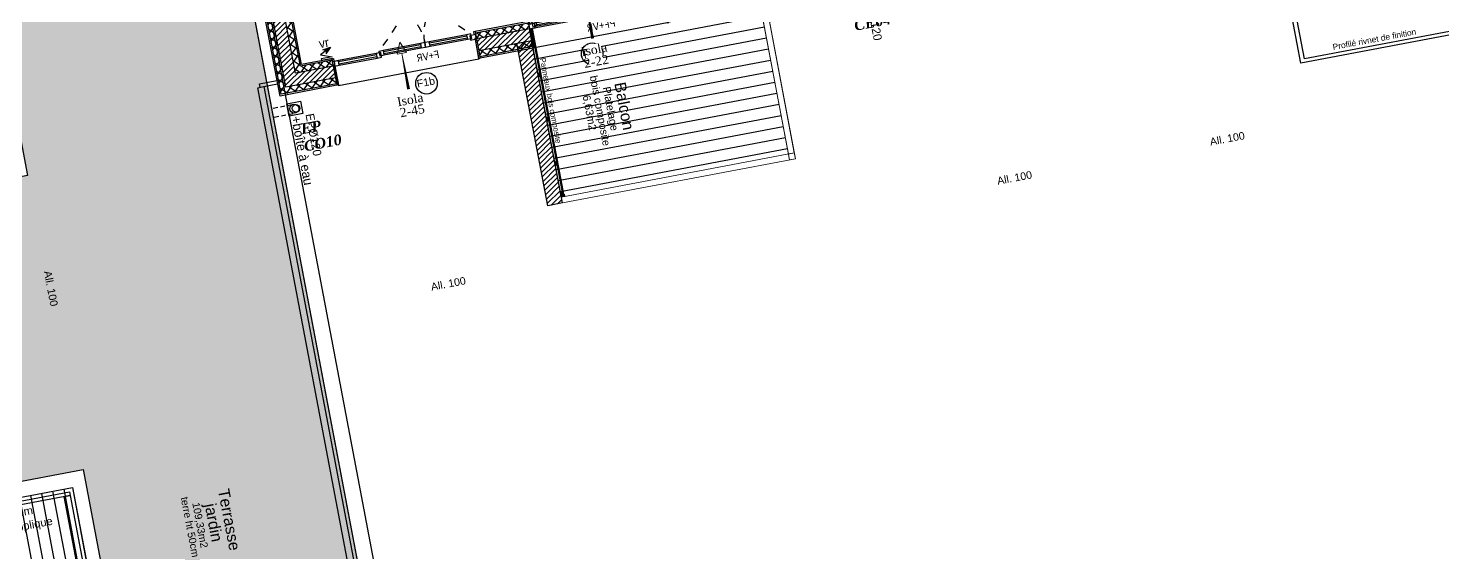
# Model space of a CAD drawing. Header units: centimetres. Extents: x 197412 to 267601, y -375791 to -305433.
# Drawn here: x 230265 to 249099, y -352221 to -345236 of the extents above; entities that cross this region are included whole.
import ezdxf

# ---------------------------------------------------------------- set-up
doc = ezdxf.new("R2010")
doc.units = ezdxf.units.CM
for name, pattern in [('Style de ligne -1', [0.41664, 0.20828, -0.20836]), ('Style de ligne -16', [0.192476, 0.123031, -0.069444]), ('Style de ligne -2', [0.694425, 0.48607, -0.208355])]:
    doc.linetypes.add(name, pattern=pattern)
for name, color, linetype in [('3-BAT C-Niveau 0', 250, 'Continuous'), ('prlm-EAU-EPEXT', 145, 'Continuous'), ('prlm-VMC', 62, 'Continuous')]:
    doc.layers.add(name, color=color, linetype=linetype)
doc.layers.add('prlm-ELEC-CFO', color=1, linetype='Continuous', lineweight=25)
doc.styles.add('Futura Book', font='')
doc.styles.add('Futura Std Book', font='')
doc.styles.add('Geneva', font='arial.ttf')
doc.styles.add('Helvetica', font='arial.ttf')
doc.styles.add('Lucida Grande', font='')
doc.styles.add('prlm-eau-ep', font='timesbi.ttf', dxfattribs={"height": 18})
doc.styles.add('prlm-elec-cfo', font='comic.ttf', dxfattribs={"height": 12})
doc.styles.add('prlm-vmc', font='pala.ttf', dxfattribs={"height": 14})
doc.styles.get('Futura Book').set_extended_font_data('Futura Book')
doc.styles.get('Futura Std Book').set_extended_font_data('Futura Std Book')
doc.styles.get('Lucida Grande').set_extended_font_data('Lucida Grande')
pattern_1 = [(45, (82627.55, 127994.637), (-31.2347524, 39.0434405), [])]
pattern_2 = [(235.723595, (82441.66, 127994.64), (66.106423, -45.054865), []), (325.723595, (82441.66, 127994.64), (-45.054865, -66.106423), [])]
pattern_3 = [(45, (0, 0), (0, -1), [])]

# ---------------------------------------------------------------- blocks, each defined once
blk = doc.blocks.new('Groupe-183-1')
at = {"linetype": 'Continuous'}
for p, q in [((15759.7, -47306.8), (15457.3, -47364.1)), ((15762.5, -47321.6), (15460.1, -47378.8)), ((15765.3, -47336.3), (15462.9, -47393.5)), ((15768, -47351), (15465.7, -47408.3)), ((15770.8, -47365.8), (15468.5, -47423)), ((15773.6, -47380.5), (15471.3, -47437.8)), ((15776.4, -47395.2), (15474.1, -47452.5)), ((15779.2, -47410), (15476.9, -47467.2)), ((15782, -47424.7), (15479.7, -47482)), ((15784.8, -47439.5), (15482.5, -47496.7)), ((15787.6, -47454.2), (15485.3, -47511.4)), ((15790.4, -47468.9), (15488, -47526.2)), ((15793.2, -47483.7), (15490.8, -47540.9))]:
    blk.add_line(p, q, dxfattribs=at)
at = {"linetype": 'Continuous', "flags": 128}
blk.add_lwpolyline([(15628.2, -47290), (15633.1, -47315.7), (15456.3, -47349.2), (15451.4, -47323.5)], close=True, dxfattribs=at)
at = {"linetype": 'Continuous', "lineweight": 18, "flags": 128}
for points in [[(15454.6, -47349.3), (15764.7, -47290.6), (15803.8, -47496.8), (15493.6, -47555.6)], [(15794.5, -47490.5), (15756.9, -47292.1), (15764.7, -47290.6), (15802.3, -47489.1)], [(15757.7, -47296.4), (15765.6, -47294.9), (15803.8, -47496.9), (15796, -47498.4)], [(15492.1, -47547.8), (15802.3, -47489.1), (15803.8, -47496.9), (15493.6, -47555.7)]]:
    blk.add_lwpolyline(points, close=True, dxfattribs=at)
blk = doc.blocks.new('FENETRE TYPE 1')
at = {"linetype": 'Style de ligne -1', "ltscale": 50.8}
for p, q in [((48.2, 60.2), (4, 16)), ((84.7, 60), (128.7, 16))]:
    blk.add_line(p, q, dxfattribs=at)
at = {"linetype": 'Continuous'}
blk.add_line((0, 16), (0, 14), dxfattribs=at)
at = {"linetype": 'Continuous', "lineweight": 25, "flags": 128}
for points in [[(-2, 18), (0, 18), (0, 14)], [(0, 8), (0, -18), (-2, -18)], [(192, 18), (190, 18), (190, 14)], [(190, 7.7), (190, -18), (192, -18)]]:
    blk.add_lwpolyline(points, dxfattribs=at)
at = {"linetype": 'Continuous', "flags": 128}
for points in [[(-2, 14), (6, 14), (6, 8), (-2, 8)], [(4, 16), (10, 16), (10, 10), (4, 10)], [(10, 16), (60.5, 16), (60.5, 14.5), (10, 14.5)], [(10, 11.5), (60.5, 11.5), (60.5, 10), (10, 10)], [(60.5, 16), (66.5, 16), (66.5, 10), (60.5, 10)], [(66.5, 16), (72.5, 16), (72.5, 10), (66.5, 10)], [(72.5, 16), (123, 16), (123, 14.5), (72.5, 14.5)], [(72.5, 11.5), (123, 11.5), (123, 10), (72.5, 10)], [(122.7, 16), (128.7, 16), (128.7, 10), (122.7, 10)], [(126.7, 14), (132.7, 14), (132.7, 7.7), (126.7, 7.7)], [(132.7, 14), (184, 14), (184, 12.5), (132.7, 12.5)], [(132.7, 9.2), (184, 9.2), (184, 7.7), (132.7, 7.7)], [(184, 14), (192.3, 14), (192.3, 7.7), (184, 7.7)], [(184, 13.7), (190, 13.7), (190, 7.7), (184, 7.7)]]:
    blk.add_lwpolyline(points, close=True, dxfattribs=at)
blk.add_lwpolyline([(0, 10), (0, -19), (190, -19), (190, 10)], dxfattribs=at)
at = {"linetype": 'Style de ligne -1', "ltscale": 50.8}
for centre, radius, start, end in [((4, 16), 62.5, 360, 45), ((128.7, 16), 62.2, 136.6392, 180)]:
    blk.add_arc(centre, radius, start, end, dxfattribs=at)
at = {"insert": (50.4, 2.8), "char_height": 10.16, "attachment_point": 1, "line_spacing_factor": 0.978845, "style": 'Lucida Grande'}
blk.add_mtext('F+VR ', dxfattribs=at)
blk = doc.blocks.new('PORTE FENETRE TYPE 2')
at = {"linetype": 'Style de ligne -2', "ltscale": 50.8}
for p, q in [((6.1, 105), (6.1, 16)), ((180, 16), (180, 105))]:
    blk.add_line(p, q, dxfattribs=at)
at = {"linetype": 'Continuous', "lineweight": 25, "flags": 128}
for points in [[(1, 18), (3, 18), (3, 14)], [(3, 8), (3, -18), (1, -18)], [(184.7, 18), (183, 18), (183, 14)], [(183, 8), (183, -18), (184.7, -18)]]:
    blk.add_lwpolyline(points, dxfattribs=at)
at = {"linetype": 'Continuous', "flags": 128}
for points in [[(1, 14), (9, 14), (9, 8), (1, 8)], [(6, 16), (12, 16), (12, 10), (6, 10)], [(11, 16), (87, 16), (87, 14.5), (11, 14.5)], [(11, 11.5), (87, 11.5), (87, 10), (11, 10)], [(87, 16), (93, 16), (93, 10), (87, 10)], [(93, 16), (99, 16), (99, 10), (93, 10)], [(99, 16), (176, 16), (176, 14.5), (99, 14.5)], [(99, 11.5), (176, 11.5), (176, 10), (99, 10)], [(174, 16), (180, 16), (180, 10), (174, 10)], [(177, 14), (184.7, 14), (184.7, 8), (177, 8)]]:
    blk.add_lwpolyline(points, close=True, dxfattribs=at)
at = {"linetype": 'Style de ligne -2', "ltscale": 50.8}
for centre, start, end in [((4, 16), 0, 88.4219), ((182, 16), 91.2873, 180)]:
    blk.add_arc(centre, 89, start, end, dxfattribs=at)
at = {"insert": (70.7, 0), "char_height": 10.16, "attachment_point": 1, "line_spacing_factor": 0.978845, "style": 'Lucida Grande'}
blk.add_mtext('PF+VR ', dxfattribs=at)
blk = doc.blocks.new('Groupe-288-1')
at = {"linetype": 'Continuous'}
blk.add_circle((15312.6, -47396.3), 14.4, dxfattribs=at)
at = {"insert": (15298.8, -47392.2), "char_height": 10.09, "attachment_point": 1, "rotation": 10.7236, "line_spacing_factor": 0.834288, "style": 'Helvetica'}
blk.add_mtext('F1b', dxfattribs=at)
blk = doc.blocks.new('Groupe-331-1')
at = {"linetype": 'Continuous', "flags": 128}
blk.add_lwpolyline([(15129.9, -47440), (15126.8, -47423.5), (15144.6, -47420.2), (15147.7, -47436.6)], close=True, dxfattribs=at)
at = {"linetype": 'Continuous'}
blk.add_circle((15136.4, -47430.2), 6, dxfattribs=at)
blk = doc.blocks.new('Groupe-332-1')
at = {"linetype": 'Style de ligne -16', "ltscale": 50.8}
for p, q in [((15108.4, -47429.4), (15135.6, -47424.2)), ((15109.7, -47441.4), (15137.8, -47436))]:
    blk.add_line(p, q, dxfattribs=at)
blk.add_blockref('Groupe-331-1', (0, 0))
at = {"insert": (15162.5, -47435.6), "char_height": 11.327, "attachment_point": 1, "rotation": 280.7236, "line_spacing_factor": 0.962448, "style": 'Futura Std Book'}
blk.add_mtext('EPØ120\\P{\\H1.102x;+boîte à eau}', dxfattribs=at)
blk = doc.blocks.new('Groupe-367-1')
at = {"linetype": 'Continuous'}
blk.add_open_spline([(15897.7, -47268.8), (15896.5, -47269.8), (15895.5, -47272.9), (15896.1, -47276), (15898.2, -47278.4), (15901.3, -47279.4), (15904.4, -47278.8), (15906.8, -47276.6), (15907.8, -47273.6), (15907.2, -47270.5), (15905, -47268.1), (15902, -47267.1), (15898.9, -47267.7), (15897.7, -47268.8)], degree=2, dxfattribs=at)
blk = doc.blocks.new('Groupe-368-1')
blk.add_blockref('Groupe-367-1', (0, 0))
at = {"insert": (15908.8, -47281.8), "char_height": 11.33, "attachment_point": 1, "rotation": 280.7236, "line_spacing_factor": 0.962448, "style": 'Futura Std Book'}
blk.add_mtext('EPØ120', dxfattribs=at)
blk = doc.blocks.new('Groupe-407-1')
at = {"linetype": 'Continuous'}
blk.add_circle((15533.2, -47357), 14.4, dxfattribs=at)
at = {"insert": (15520.8, -47353.3), "char_height": 10.09, "attachment_point": 1, "rotation": 10.7236, "line_spacing_factor": 0.834288, "style": 'Helvetica'}
blk.add_mtext('F3a', dxfattribs=at)
blk = doc.blocks.new('Groupe-421-1')
at = {"linetype": 'Continuous'}
h = blk.add_hatch(dxfattribs=at)
h.set_pattern_fill('BOIS 45', color=256, style=0, pattern_type=2)
h.set_pattern_definition(pattern_3)
h.paths.add_polyline_path([(15450.7, -47328.9), (15449.7, -47323.9), (15452.4, -47323.4), (15453.3, -47328.4)])
h = blk.add_hatch(dxfattribs=at)
h.set_pattern_fill('BOIS 45', color=256, style=0, pattern_type=2)
h.set_pattern_definition(pattern_3)
h.paths.add_polyline_path([(15461.8, -47387.8), (15460.9, -47382.9), (15463.6, -47382.4), (15464.5, -47387.3)])
h = blk.add_hatch(dxfattribs=at)
h.set_pattern_fill('BOIS 45', color=256, style=0, pattern_type=2)
h.set_pattern_definition(pattern_3)
h.paths.add_polyline_path([(15473, -47446.8), (15472.1, -47441.8), (15474.7, -47441.3), (15475.6, -47446.3)])
h = blk.add_hatch(dxfattribs=at)
h.set_pattern_fill('BOIS 45', color=256, style=0, pattern_type=2)
h.set_pattern_definition(pattern_3)
h.paths.add_polyline_path([(15484.2, -47505.7), (15483.2, -47500.8), (15485.9, -47500.3), (15486.8, -47505.2)])
h = blk.add_hatch(dxfattribs=at)
h.set_pattern_fill('BOIS 45', color=256, style=0, pattern_type=2)
h.set_pattern_definition(pattern_3)
h.paths.add_polyline_path([(15491.9, -47546.7), (15491, -47541.7), (15493.6, -47541.2), (15494.6, -47546.2)])
at = {"linetype": 'Continuous', "flags": 128}
for points in [[(15452.4, -47323.4), (15494.6, -47546.2), (15491.9, -47546.7), (15449.7, -47323.9)], [(15450.7, -47328.9), (15449.7, -47323.9), (15452.4, -47323.4), (15453.3, -47328.4)], [(15452.4, -47323.4), (15453.4, -47323.3), (15495.5, -47546), (15494.6, -47546.2)], [(15461.8, -47387.8), (15460.9, -47382.9), (15463.6, -47382.4), (15464.5, -47387.3)], [(15473, -47446.8), (15472.1, -47441.8), (15474.7, -47441.3), (15475.6, -47446.3)], [(15484.2, -47505.7), (15483.2, -47500.8), (15485.9, -47500.3), (15486.8, -47505.2)], [(15491.9, -47546.7), (15491, -47541.7), (15493.6, -47541.2), (15494.6, -47546.2)]]:
    blk.add_lwpolyline(points, close=True, dxfattribs=at)
blk = doc.blocks.new('xi.VR')
at = {"layer": 'prlm-ELEC-CFO', "lineweight": 5}
blk.add_hatch(color=0, dxfattribs=at).paths.add_polyline_path([(-3, 6), (-0.1, 3.7), (0, 0), (7.5, 7.5)])
at = {"layer": 'prlm-ELEC-CFO', "color": 0}
for points in [[(1, 4.2), (-7.5, 0), (7.5, -5.5), (-7.5, -5.5), (-7.5, -7.5), (7.5, -7.5)], [(-3, 6), (7.5, 7.5), (0, 0)]]:
    blk.add_lwpolyline(points, dxfattribs=at)
blk = doc.blocks.new('xi.EA')
at = {"layer": 'prlm-VMC', "color": 0, "linetype": 'ByBlock', "lineweight": 5, "flags": 128}
blk.add_lwpolyline([(-6.2, -15), (6.2, -15), (0, 0)], close=True, dxfattribs=at)
at = {"layer": 'prlm-VMC', "color": 0, "linetype": 'ByBlock', "lineweight": -2, "flags": 128}
blk.add_lwpolyline([(0, -15, 1, 4, 0), (0, -63.6, 1, 1, 0)], format="xyseb", dxfattribs=at)
at = {"layer": 'prlm-VMC', "color": 0, "linetype": 'ByBlock', "lineweight": 5}
blk.add_solid([(0, 0), (6.2, -15), (-6.2, -15), (0, 0)], dxfattribs=at)
blk = doc.blocks.new('xi.epext')
at = {"layer": 'prlm-EAU-EPEXT', "color": 0, "linetype": 'ByBlock', "lineweight": -2}
blk.add_circle((0, 0), 5, dxfattribs=at)
blk = doc.blocks.new('Groupe-57-1')
at = {"linetype": 'Continuous'}
for p, q in [((14852.4, -48458.9), (14756.2, -47950.8)), ((14867.1, -48456.1), (14770.9, -47948)), ((14881.9, -48453.3), (14785.7, -47945.3)), ((14896.6, -48450.5), (14800.4, -47942.5)), ((14911.3, -48447.7), (14815.1, -47939.7)), ((14926.1, -48444.9), (14829.9, -47936.9)), ((14749.2, -48478.4), (14653, -47970.4)), ((14764, -48475.6), (14667.7, -47967.6)), ((14778.7, -48472.8), (14682.5, -47964.8)), ((14793.4, -48470), (14697.2, -47962)), ((14808.2, -48467.3), (14712, -47959.2)), ((14822.9, -48464.5), (14726.7, -47956.4)), ((14837.6, -48461.7), (14741.4, -47953.6)), ((14705, -48486.8), (14608.8, -47978.8)), ((14719.7, -48484), (14623.5, -47976)), ((14734.5, -48481.2), (14638.3, -47973.2))]:
    blk.add_line(p, q, dxfattribs=at)
at = {"linetype": 'Continuous', "lineweight": 18, "flags": 128}
blk.add_lwpolyline([(14690.3, -48489.6), (14935.9, -48443.1), (14841.2, -47934.7), (14594, -47981.3), (14590.2, -47961), (14855.4, -47910.7), (14959.4, -48459.9), (14694.2, -48510.1)], close=True, dxfattribs=at)
at = {"linetype": 'Continuous', "flags": 128}
for points in [[(14841.2, -47934.7), (14937.4, -48442.8), (14690.3, -48489.6), (14594.1, -47981.5)], [(14575.1, -48021.3), (14600.7, -48016.4), (14618.3, -48109.8), (14592.8, -48114.6)], [(14611.8, -48215.1), (14637.4, -48210.3), (14687.6, -48475.6), (14662.1, -48480.4)]]:
    blk.add_lwpolyline(points, close=True, dxfattribs=at)

msp = doc.modelspace()

# ---------------------------------------------------------------- hatches: boundary and pattern name
at = {"layer": '3-BAT C-Niveau 0'}
h = msp.add_hatch(dxfattribs=at)
h.set_pattern_fill('02_ISOLANT', color=256, scale=10, angle=100.7236, style=0, pattern_type=2)
h.set_pattern_definition([(145.723603, (82441.66, 127994.64), (-45.054855, -66.10643), []), (235.723603, (82441.66, 127994.64), (-66.10643, 45.054855), [])])
h.paths.add_polyline_path([(233632.6, -346115.2), (233696.4, -346021.7), (232416.3, -339262.6), (232337.7, -339277.5)])
h = msp.add_hatch(dxfattribs=at)
h.set_pattern_fill('MURS MACONNERIE-2', color=256, scale=10, style=0, pattern_type=2)
h.set_pattern_definition(pattern_1)
h.paths.add_polyline_path([(233696.4, -346021.7), (233823.8, -345834.8), (232573.5, -339232.9), (232416.3, -339262.6)])
h = msp.add_hatch(dxfattribs=at)
h.set_pattern_fill('02_ISOLANT', color=256, scale=10, angle=100.7236, style=0, pattern_type=2)
h.set_pattern_definition([(145.723603, (82441.66, 127994.64), (-45.054855, -66.10643), []), (235.723603, (82441.66, 127994.64), (-66.10643, 45.054855), [])])
h.paths.add_polyline_path([(233823.8, -345834.8), (233887.5, -345741.3), (232652.1, -339218), (232573.5, -339232.9)])
h = msp.add_hatch(dxfattribs=at)
h.set_pattern_fill('TOITURE TERRASSE', color=256, scale=10, style=0, pattern_type=2)
h.set_pattern_definition([(348.838657137, (264648449.54, 71227537.28), (89.223062904, 83.81872092), [5, -302.6575])])
h.paths.add_polyline_path([(232338.7, -358202), (233590.5, -364812.1), (236895, -364186.3), (232296.1, -339902.1), (231538.5, -340045.5), (231519.9, -339947.3), (226811.5, -340838.9), (227367.8, -343776.2), (229529.2, -343366.8), (230254.9, -347198.7), (228093.5, -347608.1), (228834.7, -351521.8), (230996.1, -351112.5), (232036, -356604), (229874.6, -357013.3), (230177.2, -358611.3)])
h = msp.add_hatch(dxfattribs=at)
h.set_pattern_fill('TOITURE TERRASSE-1', color=9, scale=10, style=0, pattern_type=2)
h.set_pattern_definition([(348.838657137, (264648452.07, 71227536.78), (89.223062904, 83.81872092), [5, -302.6575]), (348.838657137, (264648452.2, 71227536.76), (89.223062904, 83.81872092), [5, -302.6575]), (348.838657137, (264648455.01, 71227536.2), (89.223062904, 83.81872092), [5, -302.6575]), (348.838657137, (264648455.13, 71227536.18), (89.223062904, 83.81872092), [5, -302.6575]), (318.83865714, (264648449.54, 71227537.28), (208.77989109, 33.989630885), [5, -167.4025]), (318.83865714, (264648450.63, 71227536.33), (208.77989109, 33.989630885), [5, -167.4025]), (318.83865714, (264648450.73, 71227536.24), (208.77989109, 33.989630885), [5, -167.4025]), (318.83865714, (264648452.49, 71227534.7), (208.77989109, 33.989630885), [5, -167.4025]), (318.83865714, (264648452.58, 71227534.62), (208.77989109, 33.989630885), [5, -167.4025]), (278.838657137, (264648397.95, 71227595.92), (130.884040778, -148.235640366), [5, -290.275]), (278.838657137, (264648398.1, 71227595), (130.884040778, -148.235640366), [5, -290.275]), (278.838657137, (264648398.11, 71227594.87), (130.884040778, -148.235640366), [5, -290.275]), (278.838657137, (264648398.58, 71227591.88), (130.884040778, -148.235640366), [5, -290.275]), (278.838657137, (264648398.6, 71227591.75), (130.884040778, -148.235640366), [5, -290.275]), (268.83865714, (264648397.95, 71227595.92), (167.92873515, -106.51143655), [5, -171.53]), (268.83865714, (264648397.94, 71227595.4), (167.92873515, -106.51143655), [5, -171.53]), (268.83865714, (264648397.94, 71227595.26), (167.92873515, -106.51143655), [5, -171.53]), (268.83865714, (264648397.9, 71227593.23), (167.92873515, -106.51143655), [5, -171.53]), (268.83865714, (264648397.9, 71227593.1), (167.92873515, -106.51143655), [5, -171.53])])
h.paths.add_polyline_path([(232338.7, -358202), (233590.5, -364812.1), (236895, -364186.3), (232296.1, -339902.1), (231538.5, -340045.5), (231519.9, -339947.3), (226811.5, -340838.9), (227367.8, -343776.2), (229529.2, -343366.8), (230254.9, -347198.7), (228093.5, -347608.1), (228834.7, -351521.8), (230996.1, -351112.5), (232036, -356604), (229874.6, -357013.3), (230177.2, -358611.3)])
h = msp.add_hatch(dxfattribs=at)
h.set_pattern_fill('02_ISOLANT', color=256, scale=10, angle=-169.27641, style=0, pattern_type=2)
h.set_pattern_definition(pattern_2)
h.paths.add_polyline_path([(236939, -345244.8), (236924.1, -345166.2), (236218.2, -345299.9), (236233.1, -345378.5)])
h = msp.add_hatch(dxfattribs=at)
h.set_pattern_fill('MURS MACONNERIE-2', color=256, scale=10, style=0, pattern_type=2)
h.set_pattern_definition(pattern_1)
h.paths.add_polyline_path([(236968.8, -345402), (236939, -345244.8), (236233.1, -345378.5), (236262.9, -345535.7)])
h = msp.add_hatch(dxfattribs=at)
h.set_pattern_fill('02_ISOLANT', color=256, scale=10, angle=-169.27641, style=0, pattern_type=2)
h.set_pattern_definition(pattern_2)
h.paths.add_polyline_path([(236983.7, -345480.6), (236968.8, -345402), (236262.9, -345535.7), (236277.8, -345614.3)])
h = msp.add_hatch(dxfattribs=at)
h.set_pattern_fill('MURS MACONNERIE-2', color=256, scale=10, style=0, pattern_type=2)
h.set_pattern_definition(pattern_1)
h.paths.add_polyline_path([(237181.5, -347599.2), (237378, -347562), (236967.6, -345395.6), (236771.1, -345432.8)])
h = msp.add_hatch(dxfattribs=at)
h.set_pattern_fill('MURS MACONNERIE-2', color=256, scale=10, style=0, pattern_type=2)
h.set_pattern_definition(pattern_1)
h.paths.add_polyline_path([(234354.3, -345897.1), (234324.5, -345739.9), (233823.8, -345834.8), (233696.4, -346021.7)])
h = msp.add_hatch(dxfattribs=at)
h.set_pattern_fill('02_ISOLANT', color=256, scale=10, angle=-169.27641, style=0, pattern_type=2)
h.set_pattern_definition([(235.723595, (82441.66, 127994.64), (66.106423, -45.054865), []), (325.723595, (82441.66, 127994.64), (-45.054865, -66.106423), [])])
h.paths.add_polyline_path([(234324.5, -345739.9), (234309.6, -345661.3), (233887.5, -345741.3), (233823.8, -345834.8)])
h = msp.add_hatch(dxfattribs=at)
h.set_pattern_fill('02_ISOLANT', color=256, scale=10, angle=-169.27641, style=0, pattern_type=2)
h.set_pattern_definition([(235.723595, (82441.66, 127994.64), (66.106423, -45.054865), []), (325.723595, (82441.66, 127994.64), (-45.054865, -66.106423), [])])
h.paths.add_polyline_path([(234369.2, -345975.7), (234354.3, -345897.1), (233696.4, -346021.7), (233632.6, -346115.2)])

# ---------------------------------------------------------------- linework, layer by layer
for p, q in [((233616.7, -346138.6), (232318.1, -339281.2)), ((233632.6, -346115.2), (232337.7, -339277.5)), ((233696.4, -346021.7), (232416.3, -339262.6)), ((233696.4, -346021.7), (232416.3, -339262.6)), ((233823.8, -345834.8), (232573.5, -339232.9)), ((233887.5, -345741.3), (232652.1, -339218)), ((233903.4, -345717.9), (232671.8, -339214.3)), ((233903.4, -345717.9), (232671.8, -339214.3)), ((233616.7, -346138.6), (232443.1, -339941.7)), ((236920.4, -345146.5), (236214.5, -345280.2)), ((236920.4, -345146.5), (236214.5, -345280.2)), ((236924.1, -345166.2), (236218.2, -345299.9)), ((236920.4, -345146.5), (236987.4, -345500.3)), ((236214.5, -345280.2), (236281.5, -345633.9)), ((236939, -345244.8), (236233.1, -345378.5)), ((236968.8, -345402), (236262.9, -345535.7)), ((236968.8, -345402), (236262.9, -345535.7)), ((237378, -347562), (236967.6, -345395.6)), ((237378, -347562), (236967.6, -345395.6)), ((236983.7, -345480.6), (236277.8, -345614.3)), ((236987.4, -345500.3), (236281.5, -345633.9)), ((236987.4, -345500.3), (236281.5, -345633.9)), ((237181.5, -347599.2), (236771.1, -345432.8)), ((237181.5, -347599.2), (236771.1, -345432.8)), ((234324.5, -345739.9), (233823.8, -345834.8)), ((234309.6, -345661.3), (233887.5, -345741.3)), ((234305.9, -345641.7), (233903.4, -345717.9)), ((234305.9, -345641.7), (233903.4, -345717.9)), ((234305.9, -345641.7), (234372.9, -345995.4)), ((234369.2, -345975.7), (233632.6, -346115.2)), ((234354.3, -345897.1), (233696.4, -346021.7)), ((234354.3, -345897.1), (233696.4, -346021.7)), ((234372.9, -345995.4), (233616.7, -346138.6)), ((234372.9, -345995.4), (233616.7, -346138.6)), ((237378, -347562), (237181.5, -347599.2))]:
    msp.add_line(p, q, dxfattribs=at)
at = {"layer": '3-BAT C-Niveau 0', "flags": 128}
for points in [[(237140.4, -364353.6), (230952.4, -365525.4), (230913.4, -365319.1), (236895, -364186.3), (232184.4, -339312.5), (232390.8, -339273.4)], [(232338.7, -358202), (233590.5, -364812.1), (236895, -364186.3), (232296.1, -339902.1), (231538.5, -340045.5), (231519.9, -339947.3), (226811.5, -340838.9), (227367.8, -343776.2), (229529.2, -343366.8), (230254.9, -347198.7), (228093.5, -347608.1), (228834.7, -351521.8), (230996.1, -351112.5), (232036, -356604), (229874.6, -357013.3), (230177.2, -358611.3)], [(251095.2, -342828.6), (251485.8, -344891.5), (247211.8, -345700.9), (246821.1, -343638)], [(233584.5, -345979.4), (233353.5, -346023.1), (233344.2, -345974), (233575.2, -345930.3)], [(236757.6, -364161), (233323.6, -346028.3), (233402.2, -346013.4), (236836.2, -364146.1)], [(237403.6, -347465.9), (237361.3, -347473.9), (237357, -347451.3), (237359, -347450.9), (237362.9, -347471.6), (237401.3, -347464.3), (237397.3, -347443.7), (237399.3, -347443.3)], [(228394.2, -351867.7), (230812.7, -351409.6), (230822, -351458.8), (228403.5, -351916.8)], [(231669, -356359), (230743.8, -351473.4), (230822.4, -351458.5), (231747.6, -356344.1)]]:
    msp.add_lwpolyline(points, close=True, dxfattribs=at)
msp.add_lwpolyline([(249277, -343172.9), (249659, -345189.8), (247256.7, -345644.8), (246877.9, -343644.5)], dxfattribs=at)

# ---------------------------------------------------------------- block references
at = {"xscale": 10, "yscale": 10, "zscale": 10}
msp.add_blockref('Groupe-57-1', (82441.7, 127994.6), dxfattribs=at)
at = {"layer": '3-BAT C-Niveau 0', "xscale": -10, "yscale": 10, "zscale": 10, "rotation": 10.72359474387805}
for name, p in [('PORTE FENETRE TYPE 2', (238768.8, -344979.7)), ('FENETRE TYPE 1', (236228.3, -345460.8))]:
    msp.add_blockref(name, p, dxfattribs=at)
at = {"layer": '3-BAT C-Niveau 0', "xscale": 10, "yscale": 10, "zscale": 10}
for name in ['Groupe-368-1', 'Groupe-183-1', 'Groupe-421-1', 'Groupe-407-1', 'Groupe-288-1', 'Groupe-332-1']:
    msp.add_blockref(name, (82441.7, 127994.6), dxfattribs=at)
at = {"layer": 'prlm-EAU-EPEXT', "xscale": 10, "yscale": 10, "zscale": 10, "rotation": 10.72360141139323}
msp.add_blockref('xi.epext', (233830.3, -346302.6), dxfattribs=at)

# ---------------------------------------------------------------- texts
at = {"layer": '3-BAT C-Niveau 0', "insert": (248181.7, -345342.9), "char_height": 79.926, "width": 1935.292, "attachment_point": 2, "rotation": 10.65374, "line_spacing_factor": 1.060906, "style": 'Geneva'}
msp.add_mtext('Profilé rivnet de finition', dxfattribs=at)
at = {"layer": '3-BAT C-Niveau 0'}
for s, insert, char_height, attachment_point, rotation, line_spacing_factor, style in [('Panneaux bois composite', (237149.5, -345623.2), 75.516, 1, 280.72359, 0.962448, 'Futura Book'), ('Balcon\\P{\\H0.6752x;Platelage \\Pbois composite}\\P{\\H0.6752x;6,}{\\H0.6752x;63}{\\H0.6752x;m2}\\P', (238276.4, -346257.8), 151.309, 2, 280.72359, 0.834288, 'Helvetica'), ('All. 100', (245989.9, -346699.9), 100.87, 1, 10.72359, 0.834288, 'Helvetica'), ('All. 100', (243157.4, -347221.1), 100.87, 1, 10.72359, 0.834288, 'Helvetica'), ('All. 100', (230572.4, -348457.1), 102.66, 1, 280.72359, 0.834288, 'Helvetica'), ('All. 100', (235617.3, -348632.3), 100.87, 1, 10.72359, 0.834288, 'Helvetica'), ('Terrasse \\Pjardin\\P{\\H0.6548x;109,33m2}\\P{\\H0.6548x;terre ht 50cm}\\P\\P\\P\\P\\P', (233015.9, -351766.2), 151.309, 2, 280.72359, 0.834288, 'Helvetica'), ('BV ht 1,60m\\Pfixation en applique', (229911.9, -351675.1), 106.57, 2, 10.65374, 1.060906, 'Geneva')]:
    msp.add_mtext(s, dxfattribs=dict(at, insert=insert, char_height=char_height, attachment_point=attachment_point, rotation=rotation, line_spacing_factor=line_spacing_factor, style=style))
at = {"layer": 'prlm-EAU-EPEXT', "char_height": 140, "attachment_point": 1, "rotation": 10.7236, "style": 'prlm-eau-ep'}
for s, width, insert in [('EP CE04', 91.584, (241207.8, -344902)), ('EP CO10', 153.021, (233881.8, -346510))]:
    msp.add_mtext_dynamic_manual_height_columns(s, width=width, gutter_width=75, heights=[0], dxfattribs=dict(at, insert=insert))

# ---------------------------------------------------------------- next in the draw order: texts
at = {"layer": 'prlm-ELEC-CFO', "insert": (234200.9, -345430.3), "char_height": 120, "attachment_point": 5, "rotation": 10.7236, "line_spacing_factor": 0.8, "style": 'prlm-elec-cfo', "bg_fill": 3, "box_fill_scale": 1.1, "bg_fill_color": 256, "bg_fill_transparency": 0}
msp.add_mtext('vr', dxfattribs=at)
at = {"layer": 'prlm-VMC', "char_height": 120, "rotation": 10.7236, "style": 'prlm-vmc', "bg_fill": 3, "box_fill_scale": 1.1, "bg_fill_color": 256, "bg_fill_transparency": 0}
for s, insert, width, attachment_point, line_spacing_factor in [('Isola\\P2-22', (237813.3, -345596.9), 173.979, 5, 0.8), ('Isola\\P2-45', (235338.5, -346126.2), 236.74, 2, 0.75)]:
    msp.add_mtext(s, dxfattribs=dict(at, insert=insert, width=width, attachment_point=attachment_point, line_spacing_factor=line_spacing_factor))

# ---------------------------------------------------------------- next in the draw order: block references
at = {"layer": 'prlm-ELEC-CFO', "xscale": 10, "yscale": 10, "zscale": 10, "rotation": 10.72360141139323}
msp.add_blockref('xi.VR', (234228.3, -345574.9), dxfattribs=at)
at = {"layer": 'prlm-VMC', "xscale": 10, "yscale": 10, "zscale": 10, "rotation": 10.72360141139323}
for p in [(237661.6, -344746.7), (235210.7, -345422.4)]:
    msp.add_blockref('xi.EA', p, dxfattribs=at)

doc.saveas('drawing.dxf')
